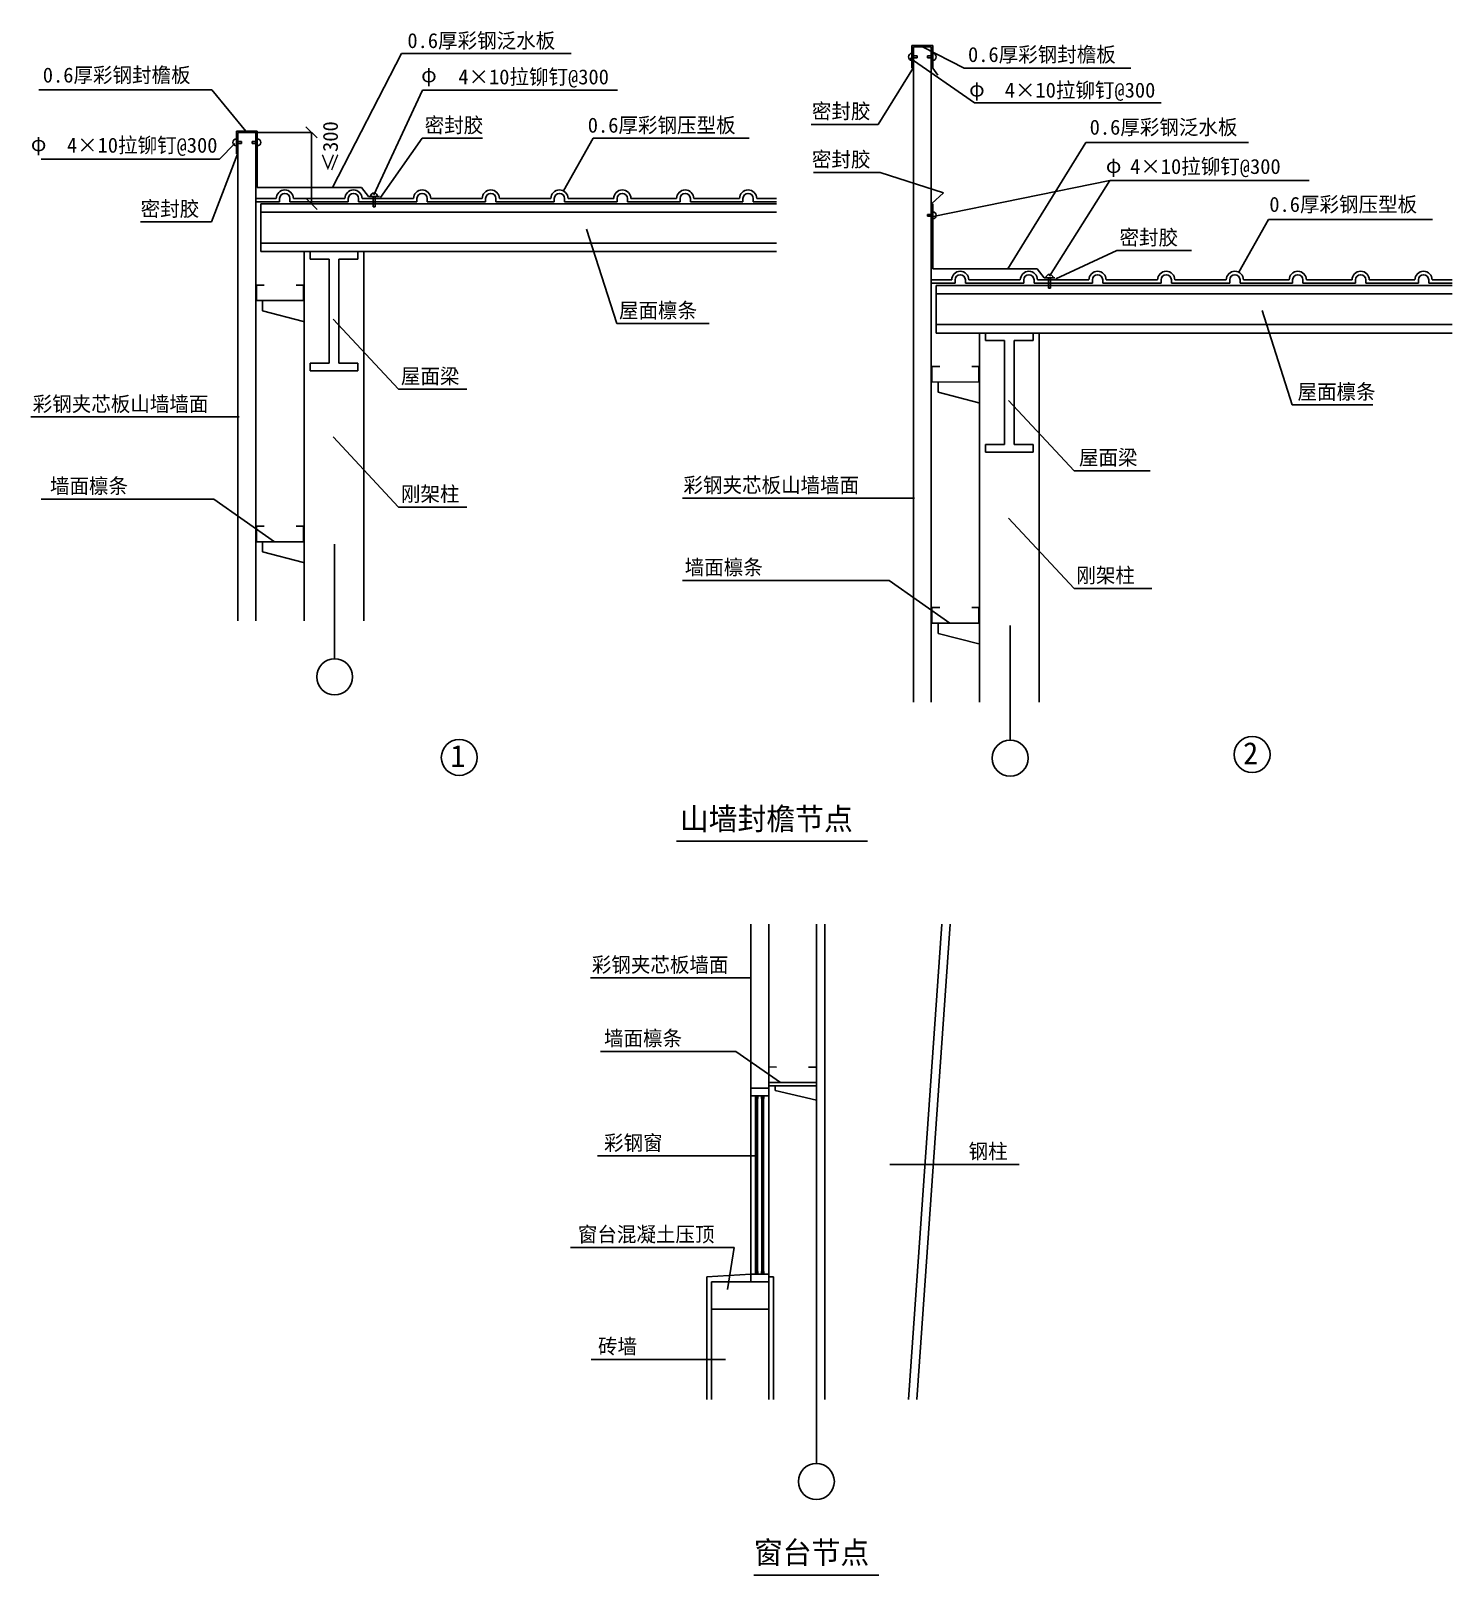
# Model space of a CAD drawing. Header units: metres. Extents: x 1127 to 7089, y 1553 to 8032.
import ezdxf

# ---------------------------------------------------------------- set-up
doc = ezdxf.new("R2010")
doc.units = ezdxf.units.M
for name, color, linetype in [('9', 9, 'Continuous'), ('BCB', 5, 'Continuous'), ('HZ', 7, 'Continuous'), ('TEXT', 6, 'Continuous'), ('WALL', 2, 'Continuous'), ('WINDOW', 4, 'Continuous')]:
    doc.layers.add(name, color=color, linetype=linetype)

# ---------------------------------------------------------------- blocks, each defined once
blk = doc.blocks.new('_ArchTick')
at = {"color": 5, "linetype": 'ByBlock'}
blk.add_lwpolyline([(-0.42, -0.42), (0.43, 0.43)], dxfattribs=at)

msp = doc.modelspace()

# ---------------------------------------------------------------- linework, layer by layer
for p, q in [((3835.26, 4631.59), (4636.63, 4631.59)), ((4160.4, 1552.65), (4683.86, 1552.65))]:
    msp.add_line(p, q)
at = {"layer": '9'}
for p, q in [((1995.78, 7605.26), (1995.78, 7355.26)), ((4829.11, 7263.96), (4829.11, 7013.96))]:
    msp.add_line(p, q, dxfattribs=at)
at = {"layer": 'BCB'}
for p, q in [((2156.41, 7328.31), (2070.78, 7328.31)), ((2170.81, 7328.31), (2170.81, 7313.91)), ((2214.01, 7328.31), (2214.01, 7313.91)), ((2228.41, 7328.31), (2317.15, 7328.31)), ((2444.41, 7328.31), (2317.15, 7328.31)), ((2458.81, 7328.31), (2458.81, 7313.91)), ((2502.01, 7328.31), (2502.01, 7313.91)), ((2516.41, 7328.31), (2624.41, 7328.31)), ((2732.41, 7328.31), (2624.41, 7328.31)), ((2746.81, 7328.31), (2746.81, 7313.91)), ((2790.01, 7328.31), (2790.01, 7313.91)), ((2804.41, 7328.31), (2912.41, 7328.31)), ((3020.41, 7328.31), (2912.41, 7328.31)), ((3034.81, 7328.31), (3034.81, 7313.91)), ((3078.01, 7328.31), (3078.01, 7313.91)), ((3092.41, 7328.31), (3200.41, 7328.31)), ((3308.41, 7328.31), (3200.41, 7328.31)), ((3322.81, 7328.31), (3322.81, 7313.91)), ((3366.01, 7328.31), (3366.01, 7313.91)), ((3380.41, 7328.31), (3464.2, 7328.31)), ((3572.2, 7328.31), (3464.2, 7328.31)), ((3586.6, 7328.31), (3586.6, 7313.91)), ((3629.8, 7328.31), (3629.8, 7313.91)), ((3644.2, 7328.31), (3728, 7328.31)), ((3836, 7328.31), (3728, 7328.31)), ((3850.4, 7328.31), (3850.4, 7313.91)), ((3893.6, 7328.31), (3893.6, 7313.91)), ((3908, 7328.31), (3991.79, 7328.31)), ((4099.79, 7328.31), (3991.79, 7328.31)), ((4114.19, 7328.31), (4114.19, 7313.91)), ((4157.39, 7328.31), (4157.39, 7313.91)), ((4171.79, 7328.31), (4255.59, 7328.31)), ((2156.41, 7313.91), (2070.78, 7313.91)), ((2156.41, 7313.91), (2170.81, 7313.91)), ((2228.41, 7313.91), (2214.01, 7313.91)), ((2228.41, 7313.91), (2317.15, 7313.91)), ((2444.41, 7313.91), (2317.15, 7313.91)), ((2444.41, 7313.91), (2458.81, 7313.91)), ((2516.41, 7313.91), (2502.01, 7313.91)), ((2516.41, 7313.91), (2624.41, 7313.91)), ((2732.41, 7313.91), (2624.41, 7313.91)), ((2732.41, 7313.91), (2746.81, 7313.91)), ((2804.41, 7313.91), (2790.01, 7313.91)), ((2804.41, 7313.91), (2912.41, 7313.91)), ((3020.41, 7313.91), (2912.41, 7313.91)), ((3020.41, 7313.91), (3034.81, 7313.91)), ((3092.41, 7313.91), (3078.01, 7313.91)), ((3092.41, 7313.91), (3200.41, 7313.91)), ((3308.41, 7313.91), (3200.41, 7313.91)), ((3308.41, 7313.91), (3322.81, 7313.91)), ((3380.41, 7313.91), (3366.01, 7313.91)), ((3398.41, 7313.91), (3380.41, 7313.91)), ((3398.41, 7313.91), (3464.2, 7313.91)), ((3572.2, 7313.91), (3464.2, 7313.91)), ((3572.2, 7313.91), (3586.6, 7313.91)), ((3644.2, 7313.91), (3629.8, 7313.91)), ((3662.2, 7313.91), (3644.2, 7313.91)), ((3662.2, 7313.91), (3728, 7313.91)), ((3836, 7313.91), (3728, 7313.91)), ((3836, 7313.91), (3850.4, 7313.91)), ((3908, 7313.91), (3893.6, 7313.91)), ((3926, 7313.91), (3908, 7313.91)), ((3926, 7313.91), (3991.79, 7313.91)), ((4099.79, 7313.91), (3991.79, 7313.91)), ((4099.79, 7313.91), (4114.19, 7313.91)), ((4171.79, 7313.91), (4157.39, 7313.91)), ((4189.79, 7313.91), (4171.79, 7313.91)), ((4189.79, 7313.91), (4255.59, 7313.91)), ((4989.74, 6987.01), (4904.11, 6987.01)), ((4989.74, 6972.61), (4904.11, 6972.61)), ((4989.74, 6972.61), (5004.14, 6972.61)), ((5004.14, 6987.01), (5004.14, 6972.61)), ((5047.34, 6987.01), (5047.34, 6972.61)), ((5061.74, 6972.61), (5047.34, 6972.61)), ((5061.74, 6987.01), (5169.74, 6987.01)), ((5061.74, 6972.61), (5169.74, 6972.61)), ((5277.74, 6987.01), (5169.74, 6987.01)), ((5277.74, 6972.61), (5169.74, 6972.61)), ((5277.74, 6972.61), (5292.14, 6972.61)), ((5292.14, 6987.01), (5292.14, 6972.61)), ((5335.34, 6987.01), (5335.34, 6972.61)), ((5349.74, 6972.61), (5335.34, 6972.61)), ((5349.74, 6987.01), (5457.74, 6987.01)), ((5349.74, 6972.61), (5457.74, 6972.61)), ((5565.74, 6987.01), (5457.74, 6987.01)), ((5565.74, 6972.61), (5457.74, 6972.61)), ((5565.74, 6972.61), (5580.14, 6972.61)), ((5580.14, 6987.01), (5580.14, 6972.61)), ((5623.34, 6987.01), (5623.34, 6972.61)), ((5637.74, 6972.61), (5623.34, 6972.61)), ((5637.74, 6987.01), (5745.74, 6987.01)), ((5637.74, 6972.61), (5745.74, 6972.61)), ((5853.74, 6987.01), (5745.74, 6987.01)), ((5853.74, 6972.61), (5745.74, 6972.61)), ((5853.74, 6972.61), (5868.14, 6972.61)), ((5868.14, 6987.01), (5868.14, 6972.61)), ((5911.34, 6987.01), (5911.34, 6972.61)), ((5925.74, 6972.61), (5911.34, 6972.61)), ((5925.74, 6987.01), (6033.74, 6987.01)), ((5925.74, 6972.61), (6033.74, 6972.61)), ((6141.74, 6987.01), (6033.74, 6987.01)), ((6141.74, 6972.61), (6033.74, 6972.61)), ((6141.74, 6972.61), (6156.14, 6972.61)), ((6156.14, 6987.01), (6156.14, 6972.61)), ((6199.34, 6987.01), (6199.34, 6972.61)), ((6213.74, 6972.61), (6199.34, 6972.61)), ((6213.74, 6987.01), (6297.54, 6987.01)), ((6231.74, 6972.61), (6213.74, 6972.61)), ((6231.74, 6972.61), (6297.54, 6972.61)), ((6405.54, 6987.01), (6297.54, 6987.01)), ((6405.54, 6972.61), (6297.54, 6972.61)), ((6405.54, 6972.61), (6419.94, 6972.61)), ((6419.94, 6987.01), (6419.94, 6972.61)), ((6463.14, 6987.01), (6463.14, 6972.61)), ((6477.54, 6972.61), (6463.14, 6972.61)), ((6477.54, 6987.01), (6561.33, 6987.01)), ((6495.54, 6972.61), (6477.54, 6972.61)), ((6495.54, 6972.61), (6561.33, 6972.61)), ((6669.33, 6987.01), (6561.33, 6987.01)), ((6669.33, 6972.61), (6561.33, 6972.61)), ((6669.33, 6972.61), (6683.73, 6972.61)), ((6683.73, 6987.01), (6683.73, 6972.61)), ((6726.93, 6987.01), (6726.93, 6972.61)), ((6741.33, 6972.61), (6726.93, 6972.61)), ((6741.33, 6987.01), (6825.13, 6987.01)), ((6759.33, 6972.61), (6741.33, 6972.61)), ((6759.33, 6972.61), (6825.13, 6972.61)), ((6933.13, 6987.01), (6825.13, 6987.01)), ((6933.13, 6972.61), (6825.13, 6972.61)), ((6933.13, 6972.61), (6947.53, 6972.61)), ((6947.53, 6987.01), (6947.53, 6972.61)), ((6990.73, 6987.01), (6990.73, 6972.61)), ((7005.13, 6972.61), (6990.73, 6972.61)), ((7005.13, 6987.01), (7088.92, 6987.01)), ((7023.13, 6972.61), (7005.13, 6972.61)), ((7023.13, 6972.61), (7088.92, 6972.61))]:
    msp.add_line(p, q, dxfattribs=at)
for centre, radius in [((2192.41, 7328.31), 36), ((2192.41, 7328.31), 21.6), ((2480.41, 7328.31), 36), ((2480.41, 7328.31), 21.6), ((2768.41, 7328.31), 36), ((2768.41, 7328.31), 21.6), ((3056.41, 7328.31), 36), ((3056.41, 7328.31), 21.6), ((3344.41, 7328.31), 36), ((3344.41, 7328.31), 21.6), ((3608.2, 7328.31), 36), ((3608.2, 7328.31), 21.6), ((3872, 7328.31), 36), ((3872, 7328.31), 21.6), ((4135.79, 7328.31), 36), ((4135.79, 7328.31), 21.6), ((5025.74, 6987.01), 36), ((5025.74, 6987.01), 21.6), ((5313.74, 6987.01), 36), ((5313.74, 6987.01), 21.6), ((5601.74, 6987.01), 36), ((5601.74, 6987.01), 21.6), ((5889.74, 6987.01), 36), ((5889.74, 6987.01), 21.6), ((6177.74, 6987.01), 36), ((6177.74, 6987.01), 21.6), ((6441.54, 6987.01), 36), ((6441.54, 6987.01), 21.6), ((6705.33, 6987.01), 36), ((6705.33, 6987.01), 21.6), ((6969.13, 6987.01), 36), ((6969.13, 6987.01), 21.6)]:
    msp.add_arc(centre, radius, 0, 180, dxfattribs=at)
at = {"layer": 'TEXT'}
for p, q in [((2401.57, 5877.65), (2401.57, 5396.95)), ((5234.91, 5536.35), (5234.91, 5055.65)), ((4422.2, 2288.79), (4422.2, 2020.88))]:
    msp.add_line(p, q, dxfattribs=at)
for centre in [(2401.57, 5321.64), (2924.35, 4983.32), (5234.91, 4980.35), (6249.76, 4995.68), (4422.2, 1945.57)]:
    msp.add_circle(centre, 75.43, dxfattribs=at)
at = {"layer": 'WALL'}
for p, q in [((4910.22, 7970.07), (4910.22, 7874.78)), ((4910.22, 7874.78), (4931.53, 7846.39)), ((2514.45, 7374.49), (2076.89, 7374.49)), ((2514.45, 7374.49), (2543.94, 7336.51)), ((2543.94, 7336.51), (2589.66, 7336.51)), ((2298.4, 7105.26), (2298.4, 7073.58)), ((2298.4, 7105.26), (2498.4, 7105.26)), ((2298.4, 7073.58), (2378.4, 7073.58)), ((2378.4, 6637.26), (2378.4, 7073.58)), ((2418.4, 6637.26), (2418.4, 7073.58)), ((2418.4, 7073.58), (2498.4, 7073.58)), ((2498.4, 7105.26), (2498.4, 7073.58)), ((5347.78, 7033.19), (4910.22, 7033.19)), ((5347.78, 7033.19), (5377.27, 6995.22)), ((2073.47, 6964.9), (2073.4, 6899.9)), ((2073.47, 6964.9), (2106.47, 6964.87)), ((2240.47, 6964.72), (2273.47, 6964.68)), ((2273.47, 6964.68), (2273.4, 6899.68)), ((5377.27, 6995.22), (5422.99, 6995.22)), ((2073.4, 6899.9), (2273.4, 6899.68)), ((5131.73, 6763.96), (5331.73, 6763.96)), ((5131.73, 6763.96), (5131.73, 6732.29)), ((5331.73, 6763.96), (5331.73, 6732.29)), ((5131.73, 6732.29), (5211.73, 6732.29)), ((5211.73, 6295.96), (5211.73, 6732.29)), ((5251.73, 6732.29), (5331.73, 6732.29)), ((5251.73, 6295.96), (5251.73, 6732.29)), ((2298.4, 6637.26), (2378.4, 6637.26)), ((2298.4, 6637.26), (2298.4, 6605.26)), ((2418.4, 6637.26), (2498.4, 6637.26)), ((2498.4, 6637.26), (2498.4, 6605.26)), ((4906.81, 6623.61), (4906.73, 6558.61)), ((4906.81, 6623.61), (4939.81, 6623.57)), ((5073.81, 6623.42), (5106.81, 6623.38)), ((5106.81, 6623.38), (5106.73, 6558.38)), ((2298.4, 6605.26), (2498.4, 6605.26)), ((4906.73, 6558.61), (5106.73, 6558.38)), ((5131.73, 6295.96), (5131.73, 6263.96)), ((5131.73, 6295.96), (5211.73, 6295.96)), ((5251.73, 6295.96), (5331.73, 6295.96)), ((5331.73, 6295.96), (5331.73, 6263.96)), ((5131.73, 6263.96), (5331.73, 6263.96)), ((2073.47, 5953.44), (2073.4, 5888.44)), ((2073.47, 5953.44), (2106.47, 5953.4)), ((2240.47, 5953.25), (2273.47, 5953.21)), ((2273.47, 5953.21), (2273.4, 5888.21)), ((2073.4, 5888.44), (2273.4, 5888.21)), ((4906.81, 5612.14), (4906.73, 5547.14)), ((4906.81, 5612.14), (4939.81, 5612.1)), ((5073.81, 5611.95), (5106.81, 5611.92)), ((5106.81, 5611.92), (5106.73, 5546.92)), ((4906.73, 5547.14), (5106.73, 5546.92)), ((4222.27, 3684.47), (4222.2, 3619.47)), ((4222.27, 3684.47), (4255.27, 3684.43)), ((4389.27, 3684.28), (4422.27, 3684.24)), ((4422.27, 3684.24), (4422.2, 3619.24)), ((4147.2, 3595.19), (4147.2, 3563.34)), ((4222.2, 3595.19), (4147.2, 3595.19)), ((4166.17, 3552.07), (4166.17, 3563.43)), ((4166.17, 3563.43), (4176.11, 3563.43)), ((4176.11, 3563.43), (4176.11, 3552.07)), ((4192.45, 3552.07), (4192.45, 3563.43)), ((4192.45, 3563.43), (4202.4, 3563.43)), ((4202.4, 3563.43), (4202.4, 3552.07)), ((4222.2, 3619.47), (4422.2, 3619.24)), ((4222.2, 3563.34), (4222.2, 3595.19)), ((4147.2, 3563.34), (4222.2, 3563.34)), ((4147.2, 2815.44), (4222.2, 2815.44)), ((4147.2, 2783.59), (4147.2, 2815.44)), ((4166.17, 2826.7), (4166.17, 2815.34)), ((4166.17, 2815.34), (4176.11, 2815.34)), ((4176.11, 2815.34), (4176.11, 2826.7)), ((4192.45, 2826.7), (4192.45, 2815.34)), ((4192.45, 2815.34), (4202.4, 2815.34)), ((4202.4, 2815.34), (4202.4, 2826.7)), ((4222.2, 2815.44), (4222.2, 2783.59)), ((3982.2, 2783.59), (3982.2, 2288.79)), ((3982.2, 2783.59), (4222.2, 2783.59)), ((3982.2, 2668.8), (3982.2, 2783.59)), ((4222.2, 2783.59), (4147.2, 2783.59)), ((4222.2, 2783.59), (4222.2, 2288.79)), ((4222.2, 2668.8), (4222.2, 2783.59)), ((4222.2, 2668.8), (3982.2, 2668.8))]:
    msp.add_line(p, q, dxfattribs=at)
at = {"layer": 'WINDOW'}
for p, q in [((4910.22, 7970.07), (4823, 7970.07)), ((4823, 7970.07), (4823, 7874.78)), ((2681.84, 7937.28), (2391.99, 7374.49)), ((2681.84, 7937.28), (3393.93, 7937.28)), ((5085.56, 7729.87), (4816, 7917.26)), ((4823, 7907.74), (4823, 7937.11)), ((4844.78, 7926.51), (4823, 7926.51)), ((4844.78, 7918.35), (4823, 7918.35)), ((4829.11, 7963.96), (4904.11, 7963.96)), ((4829.11, 7263.96), (4829.11, 7963.96)), ((4844.78, 7918.35), (4844.78, 7926.51)), ((5042.17, 7875.1), (4867.4, 7963.93)), ((4888.44, 7926.51), (4910.22, 7926.51)), ((4888.44, 7918.35), (4888.44, 7926.51)), ((4888.44, 7918.35), (4910.22, 7918.35)), ((4904.11, 7263.96), (4904.11, 7963.96)), ((4910.22, 7907.74), (4910.22, 7937.11)), ((4681.68, 7639.44), (4829.11, 7877.53)), ((5042.17, 7875.1), (5740.79, 7875.1)), ((1161.19, 7784.21), (1886.82, 7784.21)), ((1886.82, 7784.21), (2029, 7611.37)), ((2770.38, 7782.52), (2566.09, 7344.27)), ((2770.38, 7782.52), (3588.59, 7782.52)), ((5085.56, 7729.87), (5868.83, 7729.87)), ((1989.66, 7611.37), (1989.66, 7516.08)), ((2076.89, 7611.37), (1989.66, 7611.37)), ((1995.78, 7605.26), (2070.78, 7605.26)), ((1995.78, 7605.26), (1995.78, 5556.18)), ((2070.78, 7605.26), (2070.78, 5556.18)), ((2070.78, 7605.26), (2304.66, 7605.26)), ((2076.89, 7611.37), (2076.89, 7374.49)), ((2304.66, 7305.26), (2304.66, 7605.26)), ((2768.11, 7580.82), (2593.18, 7332.4)), ((3021.82, 7580.82), (2768.11, 7580.82)), ((3485.28, 7580.82), (3361.16, 7360.17)), ((3485.28, 7580.82), (4140.16, 7580.82)), ((4400.16, 7639.44), (4681.68, 7639.44)), ((1884.36, 7229.75), (1995.78, 7518.82)), ((1918.88, 7492.78), (1982.67, 7558.55)), ((1989.66, 7549.04), (1989.66, 7578.41)), ((2011.45, 7567.8), (1989.66, 7567.8)), ((2011.45, 7559.64), (1989.66, 7559.64)), ((2011.45, 7559.64), (2011.45, 7567.8)), ((2055.11, 7567.8), (2076.89, 7567.8)), ((2055.11, 7559.64), (2055.11, 7567.8)), ((2055.11, 7559.64), (2076.89, 7559.64)), ((2076.89, 7549.04), (2076.89, 7578.41)), ((5552.58, 7563.84), (5225.32, 7033.19)), ((5552.58, 7563.84), (6234.16, 7563.84)), ((1171.1, 7492.78), (1918.88, 7492.78)), ((4410.65, 7437.18), (4689.4, 7437.18)), ((4689.4, 7437.18), (4955.33, 7352.11)), ((5653.31, 7403.44), (4912.64, 7252.52)), ((5653.31, 7403.44), (5399.42, 7002.97)), ((5653.31, 7403.44), (6489.51, 7403.44)), ((2581.48, 7336.51), (2552.11, 7336.51)), ((2562.72, 7292.95), (2562.72, 7336.51)), ((2570.88, 7292.95), (2570.88, 7336.51)), ((4955.33, 7352.11), (4906.61, 7307.69)), ((2091.55, 7305.26), (4255.59, 7305.26)), ((2091.55, 7105.26), (2091.55, 7305.26)), ((2091.55, 7305.26), (2304.66, 7305.26)), ((2091.55, 7270.26), (4255.59, 7270.26)), ((2570.88, 7292.95), (2562.72, 7292.95)), ((4829.11, 7263.96), (4829.11, 5214.89)), ((4888.44, 7253.61), (4888.44, 7261.77)), ((4888.44, 7261.77), (4910.22, 7261.77)), ((4904.11, 7263.96), (4904.11, 5214.89)), ((4910.22, 7305.34), (4910.22, 7033.19)), ((4910.22, 7243.01), (4910.22, 7272.38)), ((1587.55, 7229.75), (1884.36, 7229.75)), ((3584.85, 6803.65), (3458.39, 7199.13)), ((4888.44, 7253.61), (4910.22, 7253.61)), ((6318.61, 7239.53), (6194.49, 7018.88)), ((6318.61, 7239.53), (7006.56, 7239.53)), ((2091.55, 7140.26), (4255.59, 7140.26)), ((2091.55, 7105.26), (4255.59, 7105.26)), ((2273.4, 7105.26), (2273.4, 5556.18)), ((2523.4, 7105.26), (2523.4, 5556.18)), ((5682.65, 7109.69), (5426.51, 6991.1)), ((5995.32, 7109.69), (5682.65, 7109.69)), ((2270.78, 6964.68), (2270.78, 6899.68)), ((4924.88, 6963.96), (7088.92, 6963.96)), ((4924.88, 6763.96), (4924.88, 6963.96)), ((5414.82, 6995.22), (5385.45, 6995.22)), ((5396.05, 6951.65), (5396.05, 6995.22)), ((5404.21, 6951.65), (5396.05, 6951.65)), ((5404.21, 6951.65), (5404.21, 6995.22)), ((2099.22, 6899.87), (2099.22, 6856.63)), ((4924.88, 6928.96), (7088.92, 6928.96)), ((2099.22, 6856.63), (2270.78, 6812.57)), ((2669.97, 6527.69), (2395.01, 6822.03)), ((3584.85, 6803.65), (3972.59, 6803.65)), ((6418.18, 6462.35), (6291.72, 6857.83)), ((4924.88, 6798.96), (7088.92, 6798.96)), ((4924.88, 6763.96), (7088.92, 6763.96)), ((5106.73, 6763.96), (5106.73, 5214.89)), ((5356.73, 6763.96), (5356.73, 5214.89)), ((5104.11, 6623.39), (5104.11, 6558.39)), ((4932.56, 6558.58), (4932.56, 6515.33)), ((2669.97, 6527.69), (2955.3, 6527.69)), ((4932.56, 6515.33), (5104.11, 6471.27)), ((5503.31, 6186.39), (5228.35, 6480.74)), ((6418.18, 6462.35), (6755.92, 6462.35)), ((1127.35, 6412.04), (2000.65, 6412.04)), ((2669.97, 6033.58), (2395.01, 6327.93)), ((5503.31, 6186.39), (5822.15, 6186.39)), ((1170.82, 6067.18), (1894.57, 6067.18)), ((1894.57, 6067.18), (2148.91, 5888.35)), ((2669.97, 6033.58), (2955.3, 6033.58)), ((3860.11, 6070.74), (4833.98, 6070.74)), ((5503.31, 5692.29), (5228.35, 5986.63)), ((2270.78, 5953.21), (2270.78, 5888.21)), ((2099.22, 5888.41), (2099.22, 5845.16)), ((2099.22, 5845.16), (2270.78, 5801.1)), ((3860.11, 5725.89), (4727.9, 5725.89)), ((4727.9, 5725.89), (4982.24, 5547.06)), ((5503.31, 5692.29), (5829.14, 5692.29)), ((5104.11, 5611.92), (5104.11, 5546.92)), ((4932.56, 5547.11), (4932.56, 5503.87)), ((4932.56, 5503.87), (5104.11, 5459.81)), ((4147.2, 4283.69), (4147.2, 3563.34)), ((4147.2, 4283.69), (4147.2, 3595.19)), ((4222.2, 4283.69), (4222.2, 3563.34)), ((4222.2, 4283.69), (4222.2, 3595.19)), ((4422.2, 4283.69), (4422.2, 2288.79)), ((4457.2, 4283.69), (4457.2, 2288.79)), ((4948.83, 4283.69), (4808, 2288.79)), ((4983.86, 4283.69), (4843.03, 2288.79)), ((3474.28, 4058.26), (4147.2, 4058.26)), ((3517.13, 3749.86), (4084.69, 3749.86)), ((4271.46, 3619.41), (4084.69, 3749.86)), ((4422.2, 3605.62), (4222.2, 3605.62)), ((4249.43, 3605.62), (4249.43, 3586.16)), ((4249.43, 3586.16), (4422.2, 3544.64)), ((4147.2, 3563.34), (4147.2, 2783.59)), ((4147.2, 3563.34), (4222.2, 3563.34)), ((4167.41, 3563.34), (4167.41, 2815.44)), ((4170.61, 3563.34), (4170.61, 2815.44)), ((4171.8, 3563.34), (4171.8, 2815.44)), ((4174.6, 3563.34), (4174.6, 2815.44)), ((4193.79, 3563.34), (4193.79, 2815.44)), ((4196.98, 3563.34), (4196.98, 2815.44)), ((4198.18, 3563.34), (4198.18, 2815.44)), ((4200.98, 3563.34), (4200.98, 2815.44)), ((4222.2, 3563.34), (4222.2, 2783.59)), ((3503.93, 3311.09), (4171.8, 3311.09)), ((4730.46, 3275.46), (5272.28, 3275.46)), ((3390.49, 2927.14), (4077.78, 2927.14)), ((4049.15, 2750.26), (4077.78, 2927.14)), ((3962.2, 2803.59), (4147.2, 2815.44)), ((3962.2, 2803.59), (3962.2, 2288.79)), ((4222.2, 2803.59), (4242.2, 2803.59)), ((4242.2, 2803.59), (4242.2, 2288.79)), ((3477.16, 2457.34), (4040.77, 2457.34))]:
    msp.add_line(p, q, dxfattribs=at)
for centre, start, end in [((4823, 7922.43), 90, 270), ((4910.22, 7922.43), 270, 90), ((1989.66, 7563.72), 90, 270), ((2076.89, 7563.72), 270, 90), ((2566.8, 7336.51), 0, 180), ((4910.22, 7257.69), 270, 90), ((5400.13, 6995.22), 0, 180)]:
    msp.add_arc(centre, 14.68, start, end, dxfattribs=at)

# ---------------------------------------------------------------- block references
at = {"layer": 'WINDOW', "xscale": 55, "yscale": 55, "zscale": 55}
for p, rotation in [((2304.66, 7605.26), 90), ((2304.66, 7305.26), 270)]:
    msp.add_blockref('_ArchTick', p, dxfattribs=dict(at, rotation=rotation))

# ---------------------------------------------------------------- texts
at = {"layer": 'HZ'}
for s, height, p in [('0.6厚彩钢泛水板', 63, (2706.69, 7959.33)), ('0.6厚彩钢封檐板', 63, (5058.24, 7900.95)), ('0.6厚彩钢封檐板', 63, (1177.34, 7814.78)), ('φ', 63, (2764.42, 7816.03)), ('   4×10拉铆钉@300', 63, (2791.93, 7807.15)), ('φ', 63, (5062.98, 7756.3)), ('   4×10拉铆钉@300', 63, (5084.01, 7751.52)), ('密封胶', 63, (4403.46, 7663.23)), ('密封胶', 63, (2779.15, 7604.62)), ('0.6厚彩钢压型板', 63, (3463.36, 7604.61)), ('0.6厚彩钢泛水板', 63, (5568.55, 7596.06)), ('φ', 63, (1127.29, 7527.11)), ('   4×10拉铆钉@300', 63, (1149.95, 7520.42)), ('密封胶', 63, (4403.46, 7460.97)), ('φ', 63, (5636.56, 7435.43)), ('4×10拉铆钉@300', 63, (5738.36, 7431.22)), ('密封胶', 63, (1587.73, 7253.54)), ('0.6厚彩钢压型板', 63, (6322.17, 7272.15)), ('密封胶', 63, (5693.7, 7133.48)), ('屋面檩条', 63, (3594.19, 6827.44)), ('屋面梁', 63, (2679.31, 6551.48)), ('屋面檩条', 63, (6440.52, 6486.15)), ('彩钢夹芯板山墙墙面', 63, (1135.01, 6434.83)), ('屋面梁', 63, (5523.59, 6210.18)), ('墙面檩条', 63, (1207.32, 6090.97)), ('彩钢夹芯板山墙墙面', 63, (3864.63, 6094.53)), ('刚架柱', 63, (2679.31, 6057.37)), ('墙面檩条', 63, (3870.08, 5749.68)), ('刚架柱', 63, (5512.65, 5716.08)), ('1', 93, (2886.77, 4942.87)), ('2', 93, (6212.18, 4954.23)), ('山墙封檐节点', 93, (3849.61, 4679.12)), ('彩钢夹芯板墙面', 63, (3480.26, 4082.06)), ('墙面檩条 ', 63, (3531.57, 3773.66)), ('彩钢窗', 63, (3531.57, 3334.88)), ('钢柱', 63, (5060.71, 3299.25)), ('窗台混凝土压顶', 63, (3421.61, 2950.93)), ('砖墙', 63, (3506.12, 2481.13)), ('窗台节点', 93, (4160.3, 1600.88))]:
    msp.add_text(s, height=height, dxfattribs=at).set_placement(p)
msp.add_text('≤300', height=63, rotation=90, dxfattribs=at).set_placement((2415.17, 7438.01))

doc.saveas('drawing.dxf')
